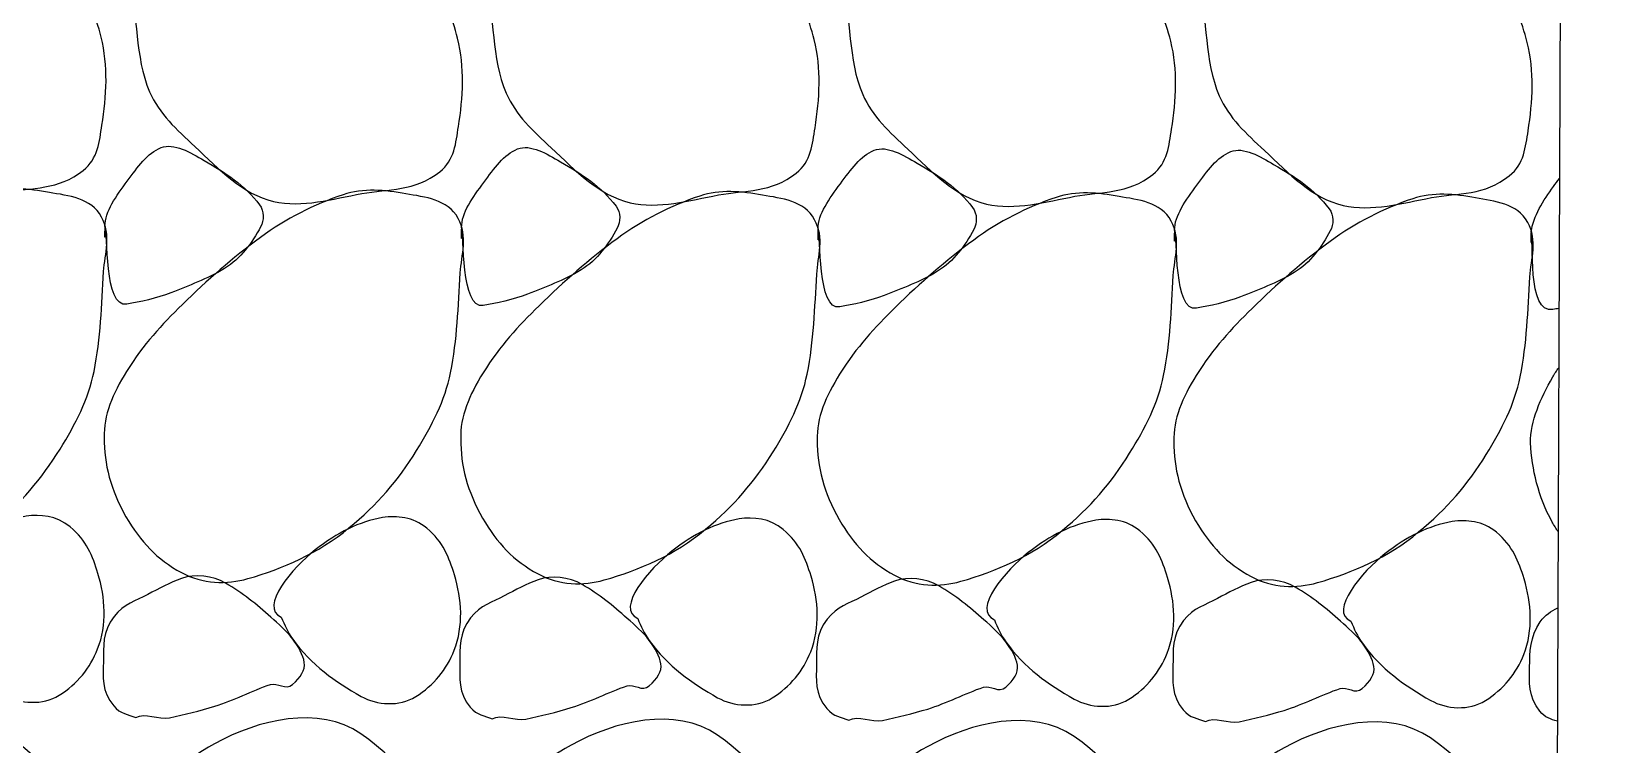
# Model space of a CAD drawing. Header units: feet. Extents: x -406 to 2003, y 7035 to 10885.
# Drawn here: x 643.11 to 658.46, y 8307.01 to 8313.97 of the extents above; entities that cross this region are included whole.
import ezdxf

# ---------------------------------------------------------------- set-up
doc = ezdxf.new("R2010")
doc.units = ezdxf.units.FT
doc.header["$LTSCALE"] = 40
doc.header["$MEASUREMENT"] = 0
doc.layers.add('1', color=7, linetype='Continuous')

msp = doc.modelspace()

# ---------------------------------------------------------------- linework, layer by layer
at = {"layer": '1', "color": 4, "linetype": 'Continuous'}
msp.add_line((658.464, 8427.1, -4.663), (657.949, 8290.076, -4.663), dxfattribs=at)
for points, knots in [([(640.365, 8315.79, -4.663), (640.351, 8316.007, -4.663), (640.462, 8316.229, -4.663), (640.583, 8316.447, -4.663), (640.704, 8316.666, -4.663), (640.813, 8316.917, -4.663), (641.016, 8316.99, -4.663), (641.116, 8317.026, -4.663), (641.24, 8316.94, -4.663), (641.344, 8316.887, -4.663), (641.485, 8316.816, -4.663), (641.63, 8316.765, -4.663), (641.74, 8316.647, -4.663), (641.938, 8316.436, -4.663), (641.935, 8316.118, -4.663), (642.1, 8315.897, -4.663), (642.24, 8315.711, -4.663), (642.382, 8315.524, -4.663), (642.541, 8315.351, -4.663), (642.715, 8315.161, -4.663), (642.898, 8314.982, -4.663), (643.083, 8314.805, -4.663), (643.213, 8314.68, -4.663), (643.38, 8314.609, -4.663), (643.513, 8314.474, -4.663), (643.666, 8314.319, -4.663), (643.743, 8314.121, -4.663), (643.794, 8313.918, -4.663), (643.865, 8313.637, -4.663), (643.848, 8313.34, -4.663), (643.802, 8313.056, -4.663), (643.777, 8312.898, -4.663), (643.765, 8312.731, -4.663), (643.619, 8312.614, -4.663), (643.377, 8312.422, -4.663), (643.119, 8312.449, -4.663), (642.858, 8312.402, -4.663), (642.573, 8312.35, -4.663), (642.276, 8312.261, -4.663), (641.996, 8312.326, -4.663), (641.694, 8312.396, -4.663), (641.467, 8312.635, -4.663), (641.227, 8312.861, -4.663), (641.05, 8313.029, -4.663), (640.881, 8313.179, -4.663), (640.787, 8313.396, -4.663), (640.637, 8313.744, -4.663), (640.681, 8314.136, -4.663), (640.576, 8314.486, -4.663), (640.52, 8314.67, -4.663), (640.419, 8314.847, -4.663), (640.362, 8315.031, -4.663), (640.288, 8315.269, -4.663), (640.425, 8315.551, -4.663), (640.365, 8315.79, -4.663)], [0, 0, 0, 0, 0.054316, 0.054316, 0.054316, 0.108799, 0.108799, 0.108799, 0.135821, 0.135821, 0.135821, 0.172146, 0.172146, 0.172146, 0.237422, 0.237422, 0.237422, 0.292461, 0.292461, 0.292461, 0.352873, 0.352873, 0.352873, 0.395413, 0.395413, 0.395413, 0.444368, 0.444368, 0.444368, 0.51201, 0.51201, 0.51201, 0.549525, 0.549525, 0.549525, 0.611502, 0.611502, 0.611502, 0.679424, 0.679424, 0.679424, 0.752988, 0.752988, 0.752988, 0.80734, 0.80734, 0.80734, 0.894432, 0.894432, 0.894432, 0.940374, 0.940374, 0.940374, 1, 1, 1, 1]), ([(643.846, 8315.777, -4.663), (643.833, 8315.994, -4.663), (643.944, 8316.216, -4.663), (644.064, 8316.434, -4.663), (644.185, 8316.653, -4.663), (644.295, 8316.904, -4.663), (644.497, 8316.977, -4.663), (644.598, 8317.013, -4.663), (644.721, 8316.926, -4.663), (644.826, 8316.874, -4.663), (644.966, 8316.803, -4.663), (645.112, 8316.752, -4.663), (645.222, 8316.634, -4.663), (645.42, 8316.422, -4.663), (645.416, 8316.105, -4.663), (645.582, 8315.884, -4.663), (645.722, 8315.698, -4.663), (645.863, 8315.511, -4.663), (646.022, 8315.338, -4.663), (646.197, 8315.148, -4.663), (646.379, 8314.969, -4.663), (646.564, 8314.792, -4.663), (646.694, 8314.667, -4.663), (646.861, 8314.596, -4.663), (646.994, 8314.461, -4.663), (647.147, 8314.306, -4.663), (647.224, 8314.108, -4.663), (647.275, 8313.905, -4.663), (647.346, 8313.624, -4.663), (647.329, 8313.327, -4.663), (647.283, 8313.043, -4.663), (647.258, 8312.885, -4.663), (647.247, 8312.718, -4.663), (647.1, 8312.601, -4.663), (646.858, 8312.409, -4.663), (646.6, 8312.436, -4.663), (646.34, 8312.389, -4.663), (646.055, 8312.337, -4.663), (645.757, 8312.248, -4.663), (645.478, 8312.312, -4.663), (645.175, 8312.383, -4.663), (644.949, 8312.622, -4.663), (644.709, 8312.848, -4.663), (644.531, 8313.015, -4.663), (644.362, 8313.166, -4.663), (644.268, 8313.383, -4.663), (644.118, 8313.731, -4.663), (644.163, 8314.123, -4.663), (644.057, 8314.472, -4.663), (644.001, 8314.657, -4.663), (643.9, 8314.834, -4.663), (643.843, 8315.018, -4.663), (643.77, 8315.256, -4.663), (643.907, 8315.538, -4.663), (643.846, 8315.777, -4.663)], [0, 0, 0, 0, 0.054316, 0.054316, 0.054316, 0.108799, 0.108799, 0.108799, 0.135821, 0.135821, 0.135821, 0.172146, 0.172146, 0.172146, 0.237422, 0.237422, 0.237422, 0.292461, 0.292461, 0.292461, 0.352873, 0.352873, 0.352873, 0.395413, 0.395413, 0.395413, 0.444368, 0.444368, 0.444368, 0.51201, 0.51201, 0.51201, 0.549525, 0.549525, 0.549525, 0.611502, 0.611502, 0.611502, 0.679424, 0.679424, 0.679424, 0.752988, 0.752988, 0.752988, 0.80734, 0.80734, 0.80734, 0.894432, 0.894432, 0.894432, 0.940374, 0.940374, 0.940374, 1, 1, 1, 1]), ([(647.328, 8315.764, -4.663), (647.314, 8315.981, -4.663), (647.425, 8316.203, -4.663), (647.546, 8316.421, -4.663), (647.666, 8316.64, -4.663), (647.776, 8316.891, -4.663), (647.979, 8316.964, -4.663), (648.079, 8317, -4.663), (648.203, 8316.913, -4.663), (648.307, 8316.861, -4.663), (648.447, 8316.789, -4.663), (648.593, 8316.739, -4.663), (648.703, 8316.621, -4.663), (648.901, 8316.409, -4.663), (648.897, 8316.092, -4.663), (649.063, 8315.871, -4.663), (649.203, 8315.685, -4.663), (649.344, 8315.498, -4.663), (649.503, 8315.325, -4.663), (649.678, 8315.135, -4.663), (649.861, 8314.956, -4.663), (650.046, 8314.779, -4.663), (650.176, 8314.654, -4.663), (650.342, 8314.583, -4.663), (650.475, 8314.448, -4.663), (650.628, 8314.293, -4.663), (650.706, 8314.095, -4.663), (650.757, 8313.892, -4.663), (650.827, 8313.611, -4.663), (650.811, 8313.314, -4.663), (650.765, 8313.03, -4.663), (650.739, 8312.872, -4.663), (650.728, 8312.705, -4.663), (650.582, 8312.588, -4.663), (650.34, 8312.396, -4.663), (650.081, 8312.423, -4.663), (649.821, 8312.375, -4.663), (649.536, 8312.324, -4.663), (649.238, 8312.234, -4.663), (648.959, 8312.299, -4.663), (648.656, 8312.37, -4.663), (648.43, 8312.609, -4.663), (648.19, 8312.835, -4.663), (648.012, 8313.002, -4.663), (647.843, 8313.153, -4.663), (647.75, 8313.37, -4.663), (647.599, 8313.717, -4.663), (647.644, 8314.11, -4.663), (647.538, 8314.459, -4.663), (647.482, 8314.643, -4.663), (647.382, 8314.821, -4.663), (647.325, 8315.004, -4.663), (647.251, 8315.243, -4.663), (647.388, 8315.525, -4.663), (647.328, 8315.764, -4.663)], [0, 0, 0, 0, 0.054316, 0.054316, 0.054316, 0.108799, 0.108799, 0.108799, 0.135821, 0.135821, 0.135821, 0.172146, 0.172146, 0.172146, 0.237422, 0.237422, 0.237422, 0.292461, 0.292461, 0.292461, 0.352873, 0.352873, 0.352873, 0.395413, 0.395413, 0.395413, 0.444368, 0.444368, 0.444368, 0.51201, 0.51201, 0.51201, 0.549525, 0.549525, 0.549525, 0.611502, 0.611502, 0.611502, 0.679424, 0.679424, 0.679424, 0.752988, 0.752988, 0.752988, 0.80734, 0.80734, 0.80734, 0.894432, 0.894432, 0.894432, 0.940374, 0.940374, 0.940374, 1, 1, 1, 1]), ([(650.809, 8315.751, -4.663), (650.795, 8315.968, -4.663), (650.907, 8316.19, -4.663), (651.027, 8316.408, -4.663), (651.148, 8316.627, -4.663), (651.257, 8316.878, -4.663), (651.46, 8316.951, -4.663), (651.561, 8316.987, -4.663), (651.684, 8316.9, -4.663), (651.788, 8316.847, -4.663), (651.929, 8316.776, -4.663), (652.074, 8316.726, -4.663), (652.184, 8316.608, -4.663), (652.382, 8316.396, -4.663), (652.379, 8316.079, -4.663), (652.544, 8315.858, -4.663), (652.684, 8315.672, -4.663), (652.826, 8315.485, -4.663), (652.985, 8315.312, -4.663), (653.159, 8315.122, -4.663), (653.342, 8314.943, -4.663), (653.527, 8314.766, -4.663), (653.657, 8314.641, -4.663), (653.824, 8314.57, -4.663), (653.957, 8314.435, -4.663), (654.11, 8314.28, -4.663), (654.187, 8314.082, -4.663), (654.238, 8313.878, -4.663), (654.309, 8313.597, -4.663), (654.292, 8313.301, -4.663), (654.246, 8313.017, -4.663), (654.221, 8312.859, -4.663), (654.209, 8312.691, -4.663), (654.063, 8312.575, -4.663), (653.821, 8312.383, -4.663), (653.563, 8312.41, -4.663), (653.302, 8312.362, -4.663), (653.017, 8312.311, -4.663), (652.72, 8312.221, -4.663), (652.44, 8312.286, -4.663), (652.138, 8312.357, -4.663), (651.911, 8312.596, -4.663), (651.671, 8312.822, -4.663), (651.494, 8312.989, -4.663), (651.325, 8313.14, -4.663), (651.231, 8313.357, -4.663), (651.081, 8313.704, -4.663), (651.125, 8314.097, -4.663), (651.02, 8314.446, -4.663), (650.964, 8314.63, -4.663), (650.863, 8314.808, -4.663), (650.806, 8314.991, -4.663), (650.732, 8315.23, -4.663), (650.869, 8315.512, -4.663), (650.809, 8315.751, -4.663)], [0, 0, 0, 0, 0.054316, 0.054316, 0.054316, 0.108799, 0.108799, 0.108799, 0.135821, 0.135821, 0.135821, 0.172146, 0.172146, 0.172146, 0.237422, 0.237422, 0.237422, 0.292461, 0.292461, 0.292461, 0.352873, 0.352873, 0.352873, 0.395413, 0.395413, 0.395413, 0.444368, 0.444368, 0.444368, 0.51201, 0.51201, 0.51201, 0.549525, 0.549525, 0.549525, 0.611502, 0.611502, 0.611502, 0.679424, 0.679424, 0.679424, 0.752988, 0.752988, 0.752988, 0.80734, 0.80734, 0.80734, 0.894432, 0.894432, 0.894432, 0.940374, 0.940374, 0.940374, 1, 1, 1, 1]), ([(654.29, 8315.738, -4.663), (654.277, 8315.955, -4.663), (654.388, 8316.177, -4.663), (654.508, 8316.395, -4.663), (654.629, 8316.614, -4.663), (654.739, 8316.865, -4.663), (654.941, 8316.938, -4.663), (655.042, 8316.974, -4.663), (655.165, 8316.887, -4.663), (655.27, 8316.834, -4.663), (655.41, 8316.763, -4.663), (655.556, 8316.712, -4.663), (655.666, 8316.595, -4.663), (655.864, 8316.383, -4.663), (655.86, 8316.066, -4.663), (656.026, 8315.845, -4.663), (656.166, 8315.659, -4.663), (656.307, 8315.472, -4.663), (656.466, 8315.299, -4.663), (656.641, 8315.109, -4.663), (656.823, 8314.93, -4.663), (657.008, 8314.753, -4.663), (657.139, 8314.628, -4.663), (657.305, 8314.557, -4.663), (657.438, 8314.422, -4.663), (657.591, 8314.267, -4.663), (657.668, 8314.069, -4.663), (657.719, 8313.865, -4.663), (657.79, 8313.584, -4.663), (657.773, 8313.288, -4.663), (657.728, 8313.003, -4.663), (657.702, 8312.846, -4.663), (657.691, 8312.678, -4.663), (657.544, 8312.562, -4.663), (657.303, 8312.369, -4.663), (657.044, 8312.396, -4.663), (656.784, 8312.349, -4.663), (656.499, 8312.298, -4.663), (656.201, 8312.208, -4.663), (655.922, 8312.273, -4.663), (655.619, 8312.343, -4.663), (655.393, 8312.583, -4.663), (655.153, 8312.809, -4.663), (654.975, 8312.976, -4.663), (654.806, 8313.127, -4.663), (654.712, 8313.344, -4.663), (654.562, 8313.691, -4.663), (654.607, 8314.084, -4.663), (654.501, 8314.433, -4.663), (654.445, 8314.617, -4.663), (654.345, 8314.795, -4.663), (654.288, 8314.978, -4.663), (654.214, 8315.217, -4.663), (654.351, 8315.499, -4.663), (654.29, 8315.738, -4.663)], [0, 0, 0, 0, 0.054316, 0.054316, 0.054316, 0.108799, 0.108799, 0.108799, 0.135821, 0.135821, 0.135821, 0.172146, 0.172146, 0.172146, 0.237422, 0.237422, 0.237422, 0.292461, 0.292461, 0.292461, 0.352873, 0.352873, 0.352873, 0.395413, 0.395413, 0.395413, 0.444368, 0.444368, 0.444368, 0.51201, 0.51201, 0.51201, 0.549525, 0.549525, 0.549525, 0.611502, 0.611502, 0.611502, 0.679424, 0.679424, 0.679424, 0.752988, 0.752988, 0.752988, 0.80734, 0.80734, 0.80734, 0.894432, 0.894432, 0.894432, 0.940374, 0.940374, 0.940374, 1, 1, 1, 1]), ([(643.832, 8312.069, -4.663), (643.83, 8312.213, -4.663), (643.942, 8312.366, -4.663), (644.05, 8312.511, -4.663), (644.151, 8312.648, -4.663), (644.246, 8312.785, -4.663), (644.38, 8312.838, -4.663), (644.505, 8312.888, -4.663), (644.666, 8312.789, -4.663), (644.799, 8312.712, -4.663), (645.01, 8312.589, -4.663), (645.194, 8312.474, -4.663), (645.341, 8312.279, -4.663), (645.387, 8312.218, -4.663), (645.386, 8312.126, -4.663), (645.352, 8312.063, -4.663), (645.267, 8311.907, -4.663), (645.159, 8311.755, -4.663), (644.999, 8311.657, -4.663), (644.828, 8311.552, -4.663), (644.653, 8311.492, -4.663), (644.476, 8311.42, -4.663), (644.339, 8311.364, -4.663), (644.171, 8311.332, -4.663), (644.045, 8311.309, -4.663), (643.822, 8311.267, -4.663), (643.86, 8312.017, -4.663), (643.832, 8312.069, -4.663), (643.829, 8312.076, -4.663), (643.825, 8311.942, -4.663), (643.832, 8311.967, -4.663)], [0, 0, 0, 0, 0.103475, 0.103475, 0.103475, 0.201297, 0.201297, 0.201297, 0.293367, 0.293367, 0.293367, 0.439391, 0.439391, 0.439391, 0.484772, 0.484772, 0.484772, 0.598088, 0.598088, 0.598088, 0.7187, 0.7187, 0.7187, 0.812423, 0.812423, 0.812423, 0.978533, 0.978533, 0.978533, 1, 1, 1, 1]), ([(647.314, 8312.056, -4.663), (647.312, 8312.199, -4.663), (647.423, 8312.353, -4.663), (647.531, 8312.498, -4.663), (647.633, 8312.634, -4.663), (647.727, 8312.772, -4.663), (647.861, 8312.825, -4.663), (647.987, 8312.875, -4.663), (648.147, 8312.776, -4.663), (648.28, 8312.699, -4.663), (648.491, 8312.576, -4.663), (648.676, 8312.461, -4.663), (648.823, 8312.266, -4.663), (648.868, 8312.205, -4.663), (648.867, 8312.113, -4.663), (648.833, 8312.05, -4.663), (648.748, 8311.894, -4.663), (648.64, 8311.742, -4.663), (648.48, 8311.643, -4.663), (648.31, 8311.538, -4.663), (648.135, 8311.479, -4.663), (647.958, 8311.407, -4.663), (647.82, 8311.351, -4.663), (647.652, 8311.319, -4.663), (647.526, 8311.295, -4.663), (647.303, 8311.254, -4.663), (647.341, 8312.004, -4.663), (647.314, 8312.056, -4.663), (647.31, 8312.063, -4.663), (647.306, 8311.929, -4.663), (647.313, 8311.954, -4.663)], [0, 0, 0, 0, 0.103475, 0.103475, 0.103475, 0.201297, 0.201297, 0.201297, 0.293367, 0.293367, 0.293367, 0.439391, 0.439391, 0.439391, 0.484772, 0.484772, 0.484772, 0.598088, 0.598088, 0.598088, 0.7187, 0.7187, 0.7187, 0.812423, 0.812423, 0.812423, 0.978533, 0.978533, 0.978533, 1, 1, 1, 1]), ([(650.795, 8312.043, -4.663), (650.793, 8312.186, -4.663), (650.905, 8312.34, -4.663), (651.012, 8312.484, -4.663), (651.114, 8312.621, -4.663), (651.209, 8312.759, -4.663), (651.342, 8312.812, -4.663), (651.468, 8312.862, -4.663), (651.628, 8312.763, -4.663), (651.761, 8312.686, -4.663), (651.972, 8312.563, -4.663), (652.157, 8312.448, -4.663), (652.304, 8312.253, -4.663), (652.35, 8312.192, -4.663), (652.349, 8312.1, -4.663), (652.315, 8312.037, -4.663), (652.23, 8311.881, -4.663), (652.122, 8311.729, -4.663), (651.962, 8311.63, -4.663), (651.791, 8311.525, -4.663), (651.616, 8311.466, -4.663), (651.439, 8311.394, -4.663), (651.301, 8311.338, -4.663), (651.134, 8311.306, -4.663), (651.008, 8311.282, -4.663), (650.785, 8311.24, -4.663), (650.822, 8311.991, -4.663), (650.795, 8312.043, -4.663), (650.792, 8312.05, -4.663), (650.787, 8311.916, -4.663), (650.795, 8311.941, -4.663)], [0, 0, 0, 0, 0.103475, 0.103475, 0.103475, 0.201297, 0.201297, 0.201297, 0.293367, 0.293367, 0.293367, 0.439391, 0.439391, 0.439391, 0.484772, 0.484772, 0.484772, 0.598088, 0.598088, 0.598088, 0.7187, 0.7187, 0.7187, 0.812423, 0.812423, 0.812423, 0.978533, 0.978533, 0.978533, 1, 1, 1, 1]), ([(654.276, 8312.03, -4.663), (654.274, 8312.173, -4.663), (654.386, 8312.326, -4.663), (654.494, 8312.471, -4.663), (654.595, 8312.608, -4.663), (654.69, 8312.746, -4.663), (654.824, 8312.799, -4.663), (654.949, 8312.849, -4.663), (655.11, 8312.75, -4.663), (655.243, 8312.673, -4.663), (655.454, 8312.55, -4.663), (655.638, 8312.435, -4.663), (655.785, 8312.24, -4.663), (655.831, 8312.179, -4.663), (655.83, 8312.087, -4.663), (655.796, 8312.024, -4.663), (655.711, 8311.868, -4.663), (655.603, 8311.716, -4.663), (655.443, 8311.617, -4.663), (655.272, 8311.512, -4.663), (655.098, 8311.453, -4.663), (654.92, 8311.381, -4.663), (654.783, 8311.325, -4.663), (654.615, 8311.293, -4.663), (654.489, 8311.269, -4.663), (654.266, 8311.227, -4.663), (654.304, 8311.978, -4.663), (654.276, 8312.03, -4.663), (654.273, 8312.037, -4.663), (654.269, 8311.903, -4.663), (654.276, 8311.928, -4.663)], [0, 0, 0, 0, 0.103475, 0.103475, 0.103475, 0.201297, 0.201297, 0.201297, 0.293367, 0.293367, 0.293367, 0.439391, 0.439391, 0.439391, 0.484772, 0.484772, 0.484772, 0.598088, 0.598088, 0.598088, 0.7187, 0.7187, 0.7187, 0.812423, 0.812423, 0.812423, 0.978533, 0.978533, 0.978533, 1, 1, 1, 1]), ([(640.343, 8310.018, -4.663), (640.334, 8310.234, -4.663), (640.427, 8310.45, -4.663), (640.561, 8310.664, -4.663), (640.729, 8310.933, -4.663), (640.902, 8311.117, -4.663), (641.108, 8311.32, -4.663), (641.351, 8311.558, -4.663), (641.594, 8311.77, -4.663), (641.87, 8311.974, -4.663), (642.12, 8312.16, -4.663), (642.388, 8312.293, -4.663), (642.677, 8312.391, -4.663), (642.872, 8312.457, -4.663), (643.088, 8312.436, -4.663), (643.289, 8312.4, -4.663), (643.475, 8312.367, -4.663), (643.696, 8312.347, -4.663), (643.799, 8312.16, -4.663), (643.896, 8311.983, -4.663), (643.83, 8311.804, -4.663), (643.819, 8311.627, -4.663), (643.799, 8311.302, -4.663), (643.791, 8310.976, -4.663), (643.725, 8310.652, -4.663), (643.669, 8310.378, -4.663), (643.544, 8310.137, -4.663), (643.393, 8309.894, -4.663), (643.211, 8309.598, -4.663), (643.01, 8309.365, -4.663), (642.733, 8309.136, -4.663), (642.428, 8308.885, -4.663), (642.091, 8308.741, -4.663), (641.744, 8308.641, -4.663), (641.541, 8308.583, -4.663), (641.301, 8308.59, -4.663), (641.098, 8308.7, -4.663), (640.857, 8308.831, -4.663), (640.699, 8309, -4.663), (640.556, 8309.246, -4.663), (640.407, 8309.503, -4.663), (640.34, 8309.763, -4.663), (640.343, 8310.018, -4.663)], [0, 0, 0, 0, 0.060327, 0.060327, 0.060327, 0.135919, 0.135919, 0.135919, 0.224896, 0.224896, 0.224896, 0.305284, 0.305284, 0.305284, 0.359513, 0.359513, 0.359513, 0.409373, 0.409373, 0.409373, 0.456607, 0.456607, 0.456607, 0.543329, 0.543329, 0.543329, 0.616633, 0.616633, 0.616633, 0.70561, 0.70561, 0.70561, 0.803499, 0.803499, 0.803499, 0.860951, 0.860951, 0.860951, 0.929109, 0.929109, 0.929109, 1, 1, 1, 1]), ([(643.825, 8310.005, -4.663), (643.815, 8310.221, -4.663), (643.908, 8310.436, -4.663), (644.043, 8310.651, -4.663), (644.21, 8310.92, -4.663), (644.383, 8311.104, -4.663), (644.589, 8311.307, -4.663), (644.832, 8311.545, -4.663), (645.075, 8311.757, -4.663), (645.352, 8311.961, -4.663), (645.601, 8312.146, -4.663), (645.87, 8312.28, -4.663), (646.158, 8312.378, -4.663), (646.353, 8312.444, -4.663), (646.569, 8312.423, -4.663), (646.771, 8312.387, -4.663), (646.956, 8312.354, -4.663), (647.177, 8312.334, -4.663), (647.28, 8312.147, -4.663), (647.378, 8311.97, -4.663), (647.312, 8311.791, -4.663), (647.301, 8311.614, -4.663), (647.281, 8311.289, -4.663), (647.272, 8310.963, -4.663), (647.206, 8310.639, -4.663), (647.151, 8310.365, -4.663), (647.025, 8310.124, -4.663), (646.875, 8309.88, -4.663), (646.692, 8309.585, -4.663), (646.491, 8309.352, -4.663), (646.214, 8309.123, -4.663), (645.909, 8308.872, -4.663), (645.572, 8308.727, -4.663), (645.226, 8308.628, -4.663), (645.022, 8308.569, -4.663), (644.783, 8308.576, -4.663), (644.579, 8308.687, -4.663), (644.339, 8308.818, -4.663), (644.18, 8308.987, -4.663), (644.037, 8309.233, -4.663), (643.889, 8309.49, -4.663), (643.821, 8309.75, -4.663), (643.825, 8310.005, -4.663)], [0, 0, 0, 0, 0.060327, 0.060327, 0.060327, 0.135919, 0.135919, 0.135919, 0.224896, 0.224896, 0.224896, 0.305284, 0.305284, 0.305284, 0.359513, 0.359513, 0.359513, 0.409373, 0.409373, 0.409373, 0.456607, 0.456607, 0.456607, 0.543329, 0.543329, 0.543329, 0.616633, 0.616633, 0.616633, 0.70561, 0.70561, 0.70561, 0.803499, 0.803499, 0.803499, 0.860951, 0.860951, 0.860951, 0.929109, 0.929109, 0.929109, 1, 1, 1, 1]), ([(647.306, 8309.992, -4.663), (647.297, 8310.208, -4.663), (647.39, 8310.423, -4.663), (647.524, 8310.638, -4.663), (647.692, 8310.906, -4.663), (647.864, 8311.091, -4.663), (648.071, 8311.293, -4.663), (648.313, 8311.532, -4.663), (648.556, 8311.743, -4.663), (648.833, 8311.948, -4.663), (649.083, 8312.133, -4.663), (649.351, 8312.267, -4.663), (649.64, 8312.365, -4.663), (649.834, 8312.431, -4.663), (650.05, 8312.41, -4.663), (650.252, 8312.374, -4.663), (650.438, 8312.341, -4.663), (650.658, 8312.321, -4.663), (650.761, 8312.134, -4.663), (650.859, 8311.957, -4.663), (650.793, 8311.778, -4.663), (650.782, 8311.601, -4.663), (650.762, 8311.276, -4.663), (650.753, 8310.95, -4.663), (650.688, 8310.626, -4.663), (650.632, 8310.352, -4.663), (650.506, 8310.111, -4.663), (650.356, 8309.867, -4.663), (650.173, 8309.572, -4.663), (649.972, 8309.339, -4.663), (649.695, 8309.11, -4.663), (649.391, 8308.858, -4.663), (649.053, 8308.714, -4.663), (648.707, 8308.615, -4.663), (648.504, 8308.556, -4.663), (648.264, 8308.563, -4.663), (648.061, 8308.674, -4.663), (647.82, 8308.805, -4.663), (647.661, 8308.974, -4.663), (647.519, 8309.22, -4.663), (647.37, 8309.477, -4.663), (647.303, 8309.736, -4.663), (647.306, 8309.992, -4.663)], [0, 0, 0, 0, 0.060327, 0.060327, 0.060327, 0.135919, 0.135919, 0.135919, 0.224896, 0.224896, 0.224896, 0.305284, 0.305284, 0.305284, 0.359513, 0.359513, 0.359513, 0.409373, 0.409373, 0.409373, 0.456607, 0.456607, 0.456607, 0.543329, 0.543329, 0.543329, 0.616633, 0.616633, 0.616633, 0.70561, 0.70561, 0.70561, 0.803499, 0.803499, 0.803499, 0.860951, 0.860951, 0.860951, 0.929109, 0.929109, 0.929109, 1, 1, 1, 1]), ([(650.787, 8309.979, -4.663), (650.778, 8310.195, -4.663), (650.871, 8310.41, -4.663), (651.005, 8310.625, -4.663), (651.173, 8310.893, -4.663), (651.346, 8311.078, -4.663), (651.552, 8311.28, -4.663), (651.795, 8311.519, -4.663), (652.038, 8311.73, -4.663), (652.314, 8311.935, -4.663), (652.564, 8312.12, -4.663), (652.832, 8312.254, -4.663), (653.121, 8312.352, -4.663), (653.316, 8312.418, -4.663), (653.532, 8312.397, -4.663), (653.733, 8312.361, -4.663), (653.919, 8312.328, -4.663), (654.14, 8312.308, -4.663), (654.243, 8312.121, -4.663), (654.34, 8311.943, -4.663), (654.274, 8311.765, -4.663), (654.263, 8311.588, -4.663), (654.243, 8311.263, -4.663), (654.235, 8310.937, -4.663), (654.169, 8310.613, -4.663), (654.114, 8310.339, -4.663), (653.988, 8310.098, -4.663), (653.837, 8309.854, -4.663), (653.655, 8309.559, -4.663), (653.454, 8309.326, -4.663), (653.177, 8309.097, -4.663), (652.872, 8308.845, -4.663), (652.535, 8308.701, -4.663), (652.188, 8308.602, -4.663), (651.985, 8308.543, -4.663), (651.745, 8308.55, -4.663), (651.542, 8308.661, -4.663), (651.301, 8308.792, -4.663), (651.143, 8308.961, -4.663), (651, 8309.207, -4.663), (650.851, 8309.464, -4.663), (650.784, 8309.723, -4.663), (650.787, 8309.979, -4.663)], [0, 0, 0, 0, 0.060327, 0.060327, 0.060327, 0.135919, 0.135919, 0.135919, 0.224896, 0.224896, 0.224896, 0.305284, 0.305284, 0.305284, 0.359513, 0.359513, 0.359513, 0.409373, 0.409373, 0.409373, 0.456607, 0.456607, 0.456607, 0.543329, 0.543329, 0.543329, 0.616633, 0.616633, 0.616633, 0.70561, 0.70561, 0.70561, 0.803499, 0.803499, 0.803499, 0.860951, 0.860951, 0.860951, 0.929109, 0.929109, 0.929109, 1, 1, 1, 1]), ([(654.269, 8309.966, -4.663), (654.259, 8310.182, -4.663), (654.353, 8310.397, -4.663), (654.487, 8310.612, -4.663), (654.655, 8310.88, -4.663), (654.827, 8311.065, -4.663), (655.033, 8311.267, -4.663), (655.276, 8311.506, -4.663), (655.519, 8311.717, -4.663), (655.796, 8311.922, -4.663), (656.045, 8312.107, -4.663), (656.314, 8312.241, -4.663), (656.602, 8312.339, -4.663), (656.797, 8312.405, -4.663), (657.013, 8312.384, -4.663), (657.215, 8312.348, -4.663), (657.4, 8312.314, -4.663), (657.621, 8312.295, -4.663), (657.724, 8312.108, -4.663), (657.822, 8311.93, -4.663), (657.756, 8311.752, -4.663), (657.745, 8311.575, -4.663), (657.725, 8311.249, -4.663), (657.716, 8310.924, -4.663), (657.65, 8310.6, -4.663), (657.595, 8310.326, -4.663), (657.469, 8310.085, -4.663), (657.319, 8309.841, -4.663), (657.136, 8309.545, -4.663), (656.935, 8309.312, -4.663), (656.658, 8309.084, -4.663), (656.354, 8308.832, -4.663), (656.016, 8308.688, -4.663), (655.67, 8308.589, -4.663), (655.466, 8308.53, -4.663), (655.227, 8308.537, -4.663), (655.024, 8308.648, -4.663), (654.783, 8308.779, -4.663), (654.624, 8308.948, -4.663), (654.481, 8309.194, -4.663), (654.333, 8309.45, -4.663), (654.266, 8309.71, -4.663), (654.269, 8309.966, -4.663)], [0, 0, 0, 0, 0.060327, 0.060327, 0.060327, 0.135919, 0.135919, 0.135919, 0.224896, 0.224896, 0.224896, 0.305284, 0.305284, 0.305284, 0.359513, 0.359513, 0.359513, 0.409373, 0.409373, 0.409373, 0.456607, 0.456607, 0.456607, 0.543329, 0.543329, 0.543329, 0.616633, 0.616633, 0.616633, 0.70561, 0.70561, 0.70561, 0.803499, 0.803499, 0.803499, 0.860951, 0.860951, 0.860951, 0.929109, 0.929109, 0.929109, 1, 1, 1, 1]), ([(657.758, 8312.017, -4.663), (657.777, 8312.162, -4.663), (657.877, 8312.326, -4.663), (657.975, 8312.458, -4.663), (657.994, 8312.485, -4.663), (658.014, 8312.511, -4.663), (658.033, 8312.537, -4.663)], [0, 0, 0, 0, 0.834196, 0.834196, 0.834196, 1, 1, 1, 1]), ([(658.028, 8311.267, -4.663), (658.009, 8311.264, -4.663), (657.99, 8311.26, -4.663), (657.97, 8311.256, -4.663), (657.712, 8311.207, -4.663), (657.785, 8311.958, -4.663), (657.758, 8312.017, -4.663), (657.754, 8312.024, -4.663), (657.75, 8311.89, -4.663), (657.757, 8311.915, -4.663)], [0, 0, 0, 0, 0.062111, 0.062111, 0.062111, 0.892665, 0.892665, 0.892665, 1, 1, 1, 1]), ([(657.75, 8309.953, -4.663), (657.753, 8310.169, -4.663), (657.846, 8310.387, -4.663), (657.968, 8310.598, -4.663), (657.987, 8310.632, -4.663), (658.006, 8310.659, -4.663), (658.026, 8310.688, -4.663)], [0, 0, 0, 0, 0.864136, 0.864136, 0.864136, 1, 1, 1, 1]), ([(658.02, 8309.088, -4.663), (658, 8309.118, -4.663), (657.981, 8309.147, -4.663), (657.963, 8309.181, -4.663), (657.825, 8309.425, -4.663), (657.766, 8309.697, -4.663), (657.75, 8309.953, -4.663)], [0, 0, 0, 0, 0.120586, 0.120586, 0.120586, 1, 1, 1, 1]), ([(642.072, 8308.266, -4.663), (641.849, 8308.361, -4.663), (642.187, 8308.753, -4.663), (642.403, 8308.922, -4.663), (642.617, 8309.09, -4.663), (642.834, 8309.201, -4.663), (643.062, 8309.237, -4.663), (643.2, 8309.259, -4.663), (643.358, 8309.244, -4.663), (643.492, 8309.133, -4.663), (643.654, 8309.001, -4.663), (643.711, 8308.849, -4.663), (643.763, 8308.679, -4.663), (643.836, 8308.442, -4.663), (643.853, 8308.178, -4.663), (643.76, 8307.942, -4.663), (643.686, 8307.753, -4.663), (643.562, 8307.6, -4.663), (643.384, 8307.489, -4.663), (643.223, 8307.389, -4.663), (643.006, 8307.405, -4.663), (642.851, 8307.491, -4.663), (642.598, 8307.633, -4.663), (642.363, 8307.801, -4.663), (642.184, 8308.05, -4.663), (642.134, 8308.119, -4.663), (642.103, 8308.188, -4.663), (642.072, 8308.266, -4.663)], [0, 0, 0, 0, 0.135954, 0.135954, 0.135954, 0.270983, 0.270983, 0.270983, 0.352857, 0.352857, 0.352857, 0.450656, 0.450656, 0.450656, 0.586933, 0.586933, 0.586933, 0.695652, 0.695652, 0.695652, 0.79419, 0.79419, 0.79419, 0.954985, 0.954985, 0.954985, 1, 1, 1, 1]), ([(645.553, 8308.252, -4.663), (645.33, 8308.348, -4.663), (645.669, 8308.74, -4.663), (645.884, 8308.909, -4.663), (646.099, 8309.076, -4.663), (646.315, 8309.187, -4.663), (646.543, 8309.224, -4.663), (646.682, 8309.246, -4.663), (646.839, 8309.231, -4.663), (646.974, 8309.12, -4.663), (647.135, 8308.988, -4.663), (647.192, 8308.835, -4.663), (647.244, 8308.666, -4.663), (647.317, 8308.429, -4.663), (647.334, 8308.165, -4.663), (647.242, 8307.929, -4.663), (647.168, 8307.74, -4.663), (647.043, 8307.587, -4.663), (646.866, 8307.476, -4.663), (646.705, 8307.376, -4.663), (646.488, 8307.392, -4.663), (646.333, 8307.478, -4.663), (646.08, 8307.62, -4.663), (645.844, 8307.788, -4.663), (645.666, 8308.037, -4.663), (645.616, 8308.106, -4.663), (645.585, 8308.175, -4.663), (645.553, 8308.252, -4.663)], [0, 0, 0, 0, 0.135954, 0.135954, 0.135954, 0.270983, 0.270983, 0.270983, 0.352857, 0.352857, 0.352857, 0.450656, 0.450656, 0.450656, 0.586933, 0.586933, 0.586933, 0.695652, 0.695652, 0.695652, 0.79419, 0.79419, 0.79419, 0.954985, 0.954985, 0.954985, 1, 1, 1, 1]), ([(649.034, 8308.239, -4.663), (648.811, 8308.335, -4.663), (649.15, 8308.727, -4.663), (649.366, 8308.896, -4.663), (649.58, 8309.063, -4.663), (649.797, 8309.174, -4.663), (650.025, 8309.211, -4.663), (650.163, 8309.233, -4.663), (650.32, 8309.218, -4.663), (650.455, 8309.107, -4.663), (650.616, 8308.975, -4.663), (650.674, 8308.822, -4.663), (650.726, 8308.653, -4.663), (650.798, 8308.416, -4.663), (650.815, 8308.152, -4.663), (650.723, 8307.915, -4.663), (650.649, 8307.727, -4.663), (650.524, 8307.574, -4.663), (650.347, 8307.463, -4.663), (650.186, 8307.363, -4.663), (649.969, 8307.379, -4.663), (649.814, 8307.465, -4.663), (649.561, 8307.607, -4.663), (649.326, 8307.775, -4.663), (649.147, 8308.023, -4.663), (649.097, 8308.093, -4.663), (649.066, 8308.162, -4.663), (649.034, 8308.239, -4.663)], [0, 0, 0, 0, 0.135954, 0.135954, 0.135954, 0.270983, 0.270983, 0.270983, 0.352857, 0.352857, 0.352857, 0.450656, 0.450656, 0.450656, 0.586933, 0.586933, 0.586933, 0.695652, 0.695652, 0.695652, 0.79419, 0.79419, 0.79419, 0.954985, 0.954985, 0.954985, 1, 1, 1, 1]), ([(652.516, 8308.226, -4.663), (652.293, 8308.322, -4.663), (652.631, 8308.714, -4.663), (652.847, 8308.883, -4.663), (653.061, 8309.05, -4.663), (653.278, 8309.161, -4.663), (653.506, 8309.198, -4.663), (653.644, 8309.22, -4.663), (653.802, 8309.205, -4.663), (653.937, 8309.094, -4.663), (654.098, 8308.962, -4.663), (654.155, 8308.809, -4.663), (654.207, 8308.639, -4.663), (654.28, 8308.403, -4.663), (654.297, 8308.139, -4.663), (654.204, 8307.902, -4.663), (654.13, 8307.714, -4.663), (654.006, 8307.561, -4.663), (653.828, 8307.45, -4.663), (653.667, 8307.35, -4.663), (653.45, 8307.366, -4.663), (653.295, 8307.452, -4.663), (653.042, 8307.594, -4.663), (652.807, 8307.762, -4.663), (652.628, 8308.01, -4.663), (652.578, 8308.08, -4.663), (652.547, 8308.149, -4.663), (652.516, 8308.226, -4.663)], [0, 0, 0, 0, 0.135954, 0.135954, 0.135954, 0.270983, 0.270983, 0.270983, 0.352857, 0.352857, 0.352857, 0.450656, 0.450656, 0.450656, 0.586933, 0.586933, 0.586933, 0.695652, 0.695652, 0.695652, 0.79419, 0.79419, 0.79419, 0.954985, 0.954985, 0.954985, 1, 1, 1, 1]), ([(655.997, 8308.213, -4.663), (655.774, 8308.308, -4.663), (656.113, 8308.701, -4.663), (656.328, 8308.87, -4.663), (656.543, 8309.037, -4.663), (656.759, 8309.148, -4.663), (656.987, 8309.185, -4.663), (657.126, 8309.207, -4.663), (657.283, 8309.192, -4.663), (657.418, 8309.081, -4.663), (657.579, 8308.949, -4.663), (657.636, 8308.796, -4.663), (657.688, 8308.626, -4.663), (657.761, 8308.39, -4.663), (657.778, 8308.126, -4.663), (657.686, 8307.889, -4.663), (657.612, 8307.701, -4.663), (657.487, 8307.548, -4.663), (657.31, 8307.437, -4.663), (657.149, 8307.337, -4.663), (656.932, 8307.352, -4.663), (656.777, 8307.439, -4.663), (656.524, 8307.58, -4.663), (656.288, 8307.749, -4.663), (656.11, 8307.997, -4.663), (656.06, 8308.067, -4.663), (656.029, 8308.136, -4.663), (655.997, 8308.213, -4.663)], [0, 0, 0, 0, 0.135954, 0.135954, 0.135954, 0.270983, 0.270983, 0.270983, 0.352857, 0.352857, 0.352857, 0.450656, 0.450656, 0.450656, 0.586933, 0.586933, 0.586933, 0.695652, 0.695652, 0.695652, 0.79419, 0.79419, 0.79419, 0.954985, 0.954985, 0.954985, 1, 1, 1, 1]), ([(644.132, 8307.271, -4.663), (644.057, 8307.303, -4.663), (643.983, 8307.307, -4.663), (643.917, 8307.385, -4.663), (643.796, 8307.529, -4.663), (643.815, 8307.673, -4.663), (643.816, 8307.817, -4.663), (643.818, 8307.964, -4.663), (643.804, 8308.112, -4.663), (643.92, 8308.259, -4.663), (644.02, 8308.385, -4.663), (644.133, 8308.408, -4.663), (644.25, 8308.473, -4.663), (644.359, 8308.533, -4.663), (644.467, 8308.59, -4.663), (644.579, 8308.63, -4.663), (644.713, 8308.678, -4.663), (644.88, 8308.658, -4.663), (645.01, 8308.583, -4.663), (645.175, 8308.488, -4.663), (645.311, 8308.378, -4.663), (645.451, 8308.253, -4.663), (645.528, 8308.184, -4.663), (645.597, 8308.126, -4.663), (645.666, 8308.037, -4.663), (645.723, 8307.962, -4.663), (645.766, 8307.885, -4.663), (645.778, 8307.809, -4.663), (645.79, 8307.737, -4.663), (645.742, 8307.664, -4.663), (645.664, 8307.594, -4.663), (645.595, 8307.533, -4.663), (645.516, 8307.618, -4.663), (645.449, 8307.595, -4.663), (645.266, 8307.533, -4.663), (645.09, 8307.439, -4.663), (644.903, 8307.382, -4.663), (644.758, 8307.337, -4.663), (644.608, 8307.303, -4.663), (644.461, 8307.27, -4.663), (644.354, 8307.246, -4.663), (644.223, 8307.327, -4.663), (644.132, 8307.271, -4.663)], [0, 0, 0, 0, 0.046192, 0.046192, 0.046192, 0.130206, 0.130206, 0.130206, 0.216316, 0.216316, 0.216316, 0.290904, 0.290904, 0.290904, 0.360184, 0.360184, 0.360184, 0.442388, 0.442388, 0.442388, 0.546946, 0.546946, 0.546946, 0.604754, 0.604754, 0.604754, 0.652861, 0.652861, 0.652861, 0.699053, 0.699053, 0.699053, 0.739929, 0.739929, 0.739929, 0.850992, 0.850992, 0.850992, 0.93761, 0.93761, 0.93761, 1, 1, 1, 1]), ([(647.613, 8307.258, -4.663), (647.538, 8307.29, -4.663), (647.465, 8307.294, -4.663), (647.398, 8307.372, -4.663), (647.277, 8307.515, -4.663), (647.296, 8307.66, -4.663), (647.298, 8307.804, -4.663), (647.299, 8307.951, -4.663), (647.286, 8308.099, -4.663), (647.401, 8308.245, -4.663), (647.502, 8308.372, -4.663), (647.614, 8308.395, -4.663), (647.731, 8308.46, -4.663), (647.84, 8308.52, -4.663), (647.948, 8308.577, -4.663), (648.061, 8308.617, -4.663), (648.194, 8308.665, -4.663), (648.362, 8308.645, -4.663), (648.491, 8308.57, -4.663), (648.656, 8308.475, -4.663), (648.793, 8308.365, -4.663), (648.932, 8308.24, -4.663), (649.009, 8308.171, -4.663), (649.078, 8308.113, -4.663), (649.147, 8308.023, -4.663), (649.204, 8307.949, -4.663), (649.247, 8307.872, -4.663), (649.26, 8307.796, -4.663), (649.271, 8307.724, -4.663), (649.224, 8307.651, -4.663), (649.145, 8307.581, -4.663), (649.076, 8307.519, -4.663), (648.997, 8307.605, -4.663), (648.93, 8307.582, -4.663), (648.747, 8307.519, -4.663), (648.572, 8307.426, -4.663), (648.385, 8307.369, -4.663), (648.239, 8307.324, -4.663), (648.09, 8307.29, -4.663), (647.942, 8307.257, -4.663), (647.836, 8307.233, -4.663), (647.705, 8307.314, -4.663), (647.613, 8307.258, -4.663)], [0, 0, 0, 0, 0.046192, 0.046192, 0.046192, 0.130206, 0.130206, 0.130206, 0.216316, 0.216316, 0.216316, 0.290904, 0.290904, 0.290904, 0.360184, 0.360184, 0.360184, 0.442388, 0.442388, 0.442388, 0.546946, 0.546946, 0.546946, 0.604754, 0.604754, 0.604754, 0.652861, 0.652861, 0.652861, 0.699053, 0.699053, 0.699053, 0.739929, 0.739929, 0.739929, 0.850992, 0.850992, 0.850992, 0.93761, 0.93761, 0.93761, 1, 1, 1, 1]), ([(651.095, 8307.245, -4.663), (651.019, 8307.276, -4.663), (650.946, 8307.28, -4.663), (650.88, 8307.359, -4.663), (650.758, 8307.502, -4.663), (650.778, 8307.647, -4.663), (650.779, 8307.79, -4.663), (650.78, 8307.938, -4.663), (650.767, 8308.086, -4.663), (650.883, 8308.232, -4.663), (650.983, 8308.359, -4.663), (651.095, 8308.382, -4.663), (651.212, 8308.447, -4.663), (651.321, 8308.507, -4.663), (651.429, 8308.564, -4.663), (651.542, 8308.604, -4.663), (651.676, 8308.652, -4.663), (651.843, 8308.632, -4.663), (651.973, 8308.557, -4.663), (652.138, 8308.462, -4.663), (652.274, 8308.351, -4.663), (652.414, 8308.227, -4.663), (652.491, 8308.158, -4.663), (652.559, 8308.1, -4.663), (652.628, 8308.01, -4.663), (652.686, 8307.936, -4.663), (652.729, 8307.859, -4.663), (652.741, 8307.783, -4.663), (652.753, 8307.711, -4.663), (652.705, 8307.638, -4.663), (652.627, 8307.568, -4.663), (652.557, 8307.506, -4.663), (652.478, 8307.592, -4.663), (652.411, 8307.569, -4.663), (652.229, 8307.506, -4.663), (652.053, 8307.413, -4.663), (651.866, 8307.355, -4.663), (651.72, 8307.311, -4.663), (651.571, 8307.276, -4.663), (651.423, 8307.244, -4.663), (651.317, 8307.22, -4.663), (651.186, 8307.301, -4.663), (651.095, 8307.245, -4.663)], [0, 0, 0, 0, 0.046192, 0.046192, 0.046192, 0.130206, 0.130206, 0.130206, 0.216316, 0.216316, 0.216316, 0.290904, 0.290904, 0.290904, 0.360184, 0.360184, 0.360184, 0.442388, 0.442388, 0.442388, 0.546946, 0.546946, 0.546946, 0.604754, 0.604754, 0.604754, 0.652861, 0.652861, 0.652861, 0.699053, 0.699053, 0.699053, 0.739929, 0.739929, 0.739929, 0.850992, 0.850992, 0.850992, 0.93761, 0.93761, 0.93761, 1, 1, 1, 1]), ([(654.576, 8307.232, -4.663), (654.501, 8307.263, -4.663), (654.428, 8307.267, -4.663), (654.361, 8307.346, -4.663), (654.24, 8307.489, -4.663), (654.259, 8307.634, -4.663), (654.26, 8307.777, -4.663), (654.262, 8307.925, -4.663), (654.248, 8308.073, -4.663), (654.364, 8308.219, -4.663), (654.464, 8308.346, -4.663), (654.577, 8308.369, -4.663), (654.694, 8308.433, -4.663), (654.803, 8308.494, -4.663), (654.911, 8308.551, -4.663), (655.023, 8308.591, -4.663), (655.157, 8308.639, -4.663), (655.324, 8308.619, -4.663), (655.454, 8308.544, -4.663), (655.619, 8308.449, -4.663), (655.756, 8308.338, -4.663), (655.895, 8308.214, -4.663), (655.972, 8308.144, -4.663), (656.041, 8308.087, -4.663), (656.11, 8307.997, -4.663), (656.167, 8307.923, -4.663), (656.21, 8307.846, -4.663), (656.222, 8307.77, -4.663), (656.234, 8307.698, -4.663), (656.186, 8307.625, -4.663), (656.108, 8307.555, -4.663), (656.039, 8307.493, -4.663), (655.96, 8307.579, -4.663), (655.893, 8307.556, -4.663), (655.71, 8307.493, -4.663), (655.534, 8307.4, -4.663), (655.347, 8307.342, -4.663), (655.202, 8307.298, -4.663), (655.052, 8307.263, -4.663), (654.905, 8307.231, -4.663), (654.798, 8307.207, -4.663), (654.667, 8307.288, -4.663), (654.576, 8307.232, -4.663)], [0, 0, 0, 0, 0.046192, 0.046192, 0.046192, 0.130206, 0.130206, 0.130206, 0.216316, 0.216316, 0.216316, 0.290904, 0.290904, 0.290904, 0.360184, 0.360184, 0.360184, 0.442388, 0.442388, 0.442388, 0.546946, 0.546946, 0.546946, 0.604754, 0.604754, 0.604754, 0.652861, 0.652861, 0.652861, 0.699053, 0.699053, 0.699053, 0.739929, 0.739929, 0.739929, 0.850992, 0.850992, 0.850992, 0.93761, 0.93761, 0.93761, 1, 1, 1, 1]), ([(658.013, 8307.235, -4.663), (657.951, 8307.256, -4.663), (657.893, 8307.269, -4.663), (657.842, 8307.333, -4.663), (657.729, 8307.477, -4.663), (657.739, 8307.621, -4.663), (657.742, 8307.764, -4.663), (657.744, 8307.912, -4.663), (657.744, 8308.06, -4.663), (657.846, 8308.206, -4.663), (657.895, 8308.277, -4.663), (657.952, 8308.309, -4.663), (658.017, 8308.343, -4.663)], [0, 0, 0, 0, 0.150104, 0.150104, 0.150104, 0.487134, 0.487134, 0.487134, 0.832567, 0.832567, 0.832567, 1, 1, 1, 1]), ([(640.338, 8305.626, -4.663), (640.235, 8305.831, -4.663), (640.416, 8306.124, -4.663), (640.59, 8306.34, -4.663), (640.838, 8306.647, -4.663), (641.101, 8306.851, -4.663), (641.421, 8307.028, -4.663), (641.845, 8307.263, -4.663), (642.438, 8307.41, -4.663), (642.85, 8307.125, -4.663), (643.272, 8306.832, -4.663), (643.589, 8306.418, -4.663), (643.707, 8305.931, -4.663), (643.786, 8305.606, -4.663), (643.822, 8305.281, -4.663), (643.806, 8304.955, -4.663), (643.78, 8304.445, -4.663), (643.726, 8303.935, -4.663), (643.698, 8303.425, -4.663), (643.684, 8303.172, -4.663), (643.73, 8302.918, -4.663), (643.695, 8302.665, -4.663), (643.659, 8302.401, -4.663), (643.439, 8302.219, -4.663), (643.25, 8302.009, -4.663), (643.047, 8301.783, -4.663), (642.832, 8301.587, -4.663), (642.59, 8301.467, -4.663), (642.269, 8301.307, -4.663), (641.793, 8301.445, -4.663), (641.48, 8301.709, -4.663), (641.297, 8301.864, -4.663), (641.158, 8302.025, -4.663), (641.074, 8302.233, -4.663), (640.898, 8302.668, -4.663), (640.756, 8303.099, -4.663), (640.636, 8303.55, -4.663), (640.511, 8304.021, -4.663), (640.348, 8304.485, -4.663), (640.324, 8304.968, -4.663), (640.313, 8305.187, -4.663), (640.328, 8305.407, -4.663), (640.338, 8305.626, -4.663)], [0, 0, 0, 0, 0.050597, 0.050597, 0.050597, 0.122728, 0.122728, 0.122728, 0.218507, 0.218507, 0.218507, 0.316787, 0.316787, 0.316787, 0.38235, 0.38235, 0.38235, 0.484937, 0.484937, 0.484937, 0.535738, 0.535738, 0.535738, 0.588733, 0.588733, 0.588733, 0.645816, 0.645816, 0.645816, 0.721809, 0.721809, 0.721809, 0.766098, 0.766098, 0.766098, 0.85889, 0.85889, 0.85889, 0.956017, 0.956017, 0.956017, 1, 1, 1, 1]), ([(643.819, 8305.613, -4.663), (643.717, 8305.818, -4.663), (643.897, 8306.111, -4.663), (644.072, 8306.326, -4.663), (644.32, 8306.634, -4.663), (644.583, 8306.838, -4.663), (644.902, 8307.015, -4.663), (645.326, 8307.25, -4.663), (645.919, 8307.397, -4.663), (646.331, 8307.112, -4.663), (646.754, 8306.819, -4.663), (647.07, 8306.405, -4.663), (647.189, 8305.918, -4.663), (647.268, 8305.593, -4.663), (647.303, 8305.268, -4.663), (647.287, 8304.942, -4.663), (647.262, 8304.432, -4.663), (647.207, 8303.922, -4.663), (647.179, 8303.412, -4.663), (647.165, 8303.159, -4.663), (647.211, 8302.905, -4.663), (647.176, 8302.652, -4.663), (647.14, 8302.388, -4.663), (646.921, 8302.206, -4.663), (646.732, 8301.996, -4.663), (646.528, 8301.77, -4.663), (646.313, 8301.574, -4.663), (646.072, 8301.454, -4.663), (645.75, 8301.294, -4.663), (645.275, 8301.432, -4.663), (644.961, 8301.696, -4.663), (644.779, 8301.851, -4.663), (644.639, 8302.012, -4.663), (644.555, 8302.219, -4.663), (644.379, 8302.655, -4.663), (644.238, 8303.086, -4.663), (644.118, 8303.537, -4.663), (643.992, 8304.008, -4.663), (643.829, 8304.472, -4.663), (643.806, 8304.955, -4.663), (643.795, 8305.174, -4.663), (643.809, 8305.394, -4.663), (643.819, 8305.613, -4.663)], [0, 0, 0, 0, 0.050597, 0.050597, 0.050597, 0.122728, 0.122728, 0.122728, 0.218507, 0.218507, 0.218507, 0.316787, 0.316787, 0.316787, 0.38235, 0.38235, 0.38235, 0.484937, 0.484937, 0.484937, 0.535738, 0.535738, 0.535738, 0.588733, 0.588733, 0.588733, 0.645816, 0.645816, 0.645816, 0.721809, 0.721809, 0.721809, 0.766098, 0.766098, 0.766098, 0.85889, 0.85889, 0.85889, 0.956017, 0.956017, 0.956017, 1, 1, 1, 1]), ([(647.301, 8305.6, -4.663), (647.198, 8305.805, -4.663), (647.379, 8306.097, -4.663), (647.553, 8306.313, -4.663), (647.801, 8306.621, -4.663), (648.064, 8306.825, -4.663), (648.383, 8307.002, -4.663), (648.807, 8307.237, -4.663), (649.401, 8307.384, -4.663), (649.813, 8307.099, -4.663), (650.235, 8306.806, -4.663), (650.551, 8306.392, -4.663), (650.67, 8305.905, -4.663), (650.749, 8305.58, -4.663), (650.785, 8305.255, -4.663), (650.768, 8304.929, -4.663), (650.743, 8304.419, -4.663), (650.688, 8303.909, -4.663), (650.661, 8303.399, -4.663), (650.647, 8303.146, -4.663), (650.692, 8302.891, -4.663), (650.658, 8302.639, -4.663), (650.622, 8302.375, -4.663), (650.402, 8302.193, -4.663), (650.213, 8301.983, -4.663), (650.009, 8301.756, -4.663), (649.795, 8301.561, -4.663), (649.553, 8301.441, -4.663), (649.232, 8301.281, -4.663), (648.756, 8301.419, -4.663), (648.443, 8301.683, -4.663), (648.26, 8301.837, -4.663), (648.12, 8301.998, -4.663), (648.036, 8302.206, -4.663), (647.861, 8302.642, -4.663), (647.719, 8303.073, -4.663), (647.599, 8303.523, -4.663), (647.474, 8303.995, -4.663), (647.311, 8304.459, -4.663), (647.287, 8304.942, -4.663), (647.276, 8305.161, -4.663), (647.291, 8305.381, -4.663), (647.301, 8305.6, -4.663)], [0, 0, 0, 0, 0.050597, 0.050597, 0.050597, 0.122728, 0.122728, 0.122728, 0.218507, 0.218507, 0.218507, 0.316787, 0.316787, 0.316787, 0.38235, 0.38235, 0.38235, 0.484937, 0.484937, 0.484937, 0.535738, 0.535738, 0.535738, 0.588733, 0.588733, 0.588733, 0.645816, 0.645816, 0.645816, 0.721809, 0.721809, 0.721809, 0.766098, 0.766098, 0.766098, 0.85889, 0.85889, 0.85889, 0.956017, 0.956017, 0.956017, 1, 1, 1, 1]), ([(650.782, 8305.587, -4.663), (650.679, 8305.792, -4.663), (650.86, 8306.084, -4.663), (651.034, 8306.3, -4.663), (651.283, 8306.608, -4.663), (651.545, 8306.812, -4.663), (651.865, 8306.989, -4.663), (652.289, 8307.224, -4.663), (652.882, 8307.371, -4.663), (653.294, 8307.086, -4.663), (653.716, 8306.793, -4.663), (654.033, 8306.379, -4.663), (654.151, 8305.892, -4.663), (654.23, 8305.566, -4.663), (654.266, 8305.242, -4.663), (654.25, 8304.916, -4.663), (654.224, 8304.406, -4.663), (654.17, 8303.896, -4.663), (654.142, 8303.385, -4.663), (654.128, 8303.133, -4.663), (654.174, 8302.878, -4.663), (654.139, 8302.626, -4.663), (654.103, 8302.362, -4.663), (653.883, 8302.18, -4.663), (653.694, 8301.97, -4.663), (653.491, 8301.743, -4.663), (653.276, 8301.548, -4.663), (653.035, 8301.428, -4.663), (652.713, 8301.268, -4.663), (652.237, 8301.405, -4.663), (651.924, 8301.67, -4.663), (651.742, 8301.824, -4.663), (651.602, 8301.985, -4.663), (651.518, 8302.193, -4.663), (651.342, 8302.629, -4.663), (651.2, 8303.06, -4.663), (651.081, 8303.51, -4.663), (650.955, 8303.982, -4.663), (650.792, 8304.445, -4.663), (650.768, 8304.929, -4.663), (650.758, 8305.148, -4.663), (650.772, 8305.368, -4.663), (650.782, 8305.587, -4.663)], [0, 0, 0, 0, 0.050597, 0.050597, 0.050597, 0.122728, 0.122728, 0.122728, 0.218507, 0.218507, 0.218507, 0.316787, 0.316787, 0.316787, 0.38235, 0.38235, 0.38235, 0.484937, 0.484937, 0.484937, 0.535738, 0.535738, 0.535738, 0.588733, 0.588733, 0.588733, 0.645816, 0.645816, 0.645816, 0.721809, 0.721809, 0.721809, 0.766098, 0.766098, 0.766098, 0.85889, 0.85889, 0.85889, 0.956017, 0.956017, 0.956017, 1, 1, 1, 1]), ([(654.264, 8305.574, -4.663), (654.161, 8305.779, -4.663), (654.342, 8306.071, -4.663), (654.516, 8306.287, -4.663), (654.764, 8306.595, -4.663), (655.027, 8306.799, -4.663), (655.346, 8306.976, -4.663), (655.77, 8307.211, -4.663), (656.364, 8307.358, -4.663), (656.775, 8307.072, -4.663), (657.198, 8306.78, -4.663), (657.514, 8306.366, -4.663), (657.633, 8305.878, -4.663), (657.712, 8305.553, -4.663), (657.747, 8305.229, -4.663), (657.731, 8304.903, -4.663), (657.706, 8304.393, -4.663), (657.651, 8303.883, -4.663), (657.623, 8303.372, -4.663), (657.609, 8303.12, -4.663), (657.655, 8302.865, -4.663), (657.62, 8302.613, -4.663), (657.584, 8302.349, -4.663), (657.365, 8302.167, -4.663), (657.176, 8301.957, -4.663), (656.972, 8301.73, -4.663), (656.757, 8301.535, -4.663), (656.516, 8301.415, -4.663), (656.194, 8301.254, -4.663), (655.719, 8301.392, -4.663), (655.405, 8301.657, -4.663), (655.223, 8301.811, -4.663), (655.083, 8301.972, -4.663), (654.999, 8302.18, -4.663), (654.824, 8302.616, -4.663), (654.682, 8303.047, -4.663), (654.562, 8303.497, -4.663), (654.436, 8303.968, -4.663), (654.273, 8304.432, -4.663), (654.25, 8304.916, -4.663), (654.239, 8305.135, -4.663), (654.253, 8305.355, -4.663), (654.264, 8305.574, -4.663)], [0, 0, 0, 0, 0.050597, 0.050597, 0.050597, 0.122728, 0.122728, 0.122728, 0.218507, 0.218507, 0.218507, 0.316787, 0.316787, 0.316787, 0.38235, 0.38235, 0.38235, 0.484937, 0.484937, 0.484937, 0.535738, 0.535738, 0.535738, 0.588733, 0.588733, 0.588733, 0.645816, 0.645816, 0.645816, 0.721809, 0.721809, 0.721809, 0.766098, 0.766098, 0.766098, 0.85889, 0.85889, 0.85889, 0.956017, 0.956017, 0.956017, 1, 1, 1, 1])]:
    msp.add_open_spline(points, degree=3, knots=knots, dxfattribs=at)

doc.saveas('drawing.dxf')
